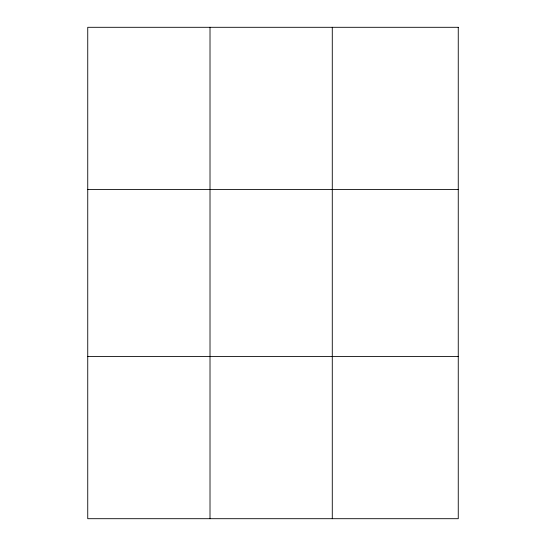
<?xml version="1.0" encoding="UTF-8"?>
<svg xmlns="http://www.w3.org/2000/svg" width="546" height="546" viewBox="0 0 546 546"><rect width="100%" height="100%" fill="white"/><g stroke="black" fill="none" stroke-linecap="round" stroke-linejoin="round"><path stroke-width="0.82" d="M210.012 27.3L210.012 518.7M332.282 27.3L332.282 518.7M87.742 189.462L458.258 189.462M87.742 356.538L458.258 356.538M458.258 27.3L458.258 518.7L87.742 518.7L87.742 27.3L458.258 27.3"/></g></svg>
